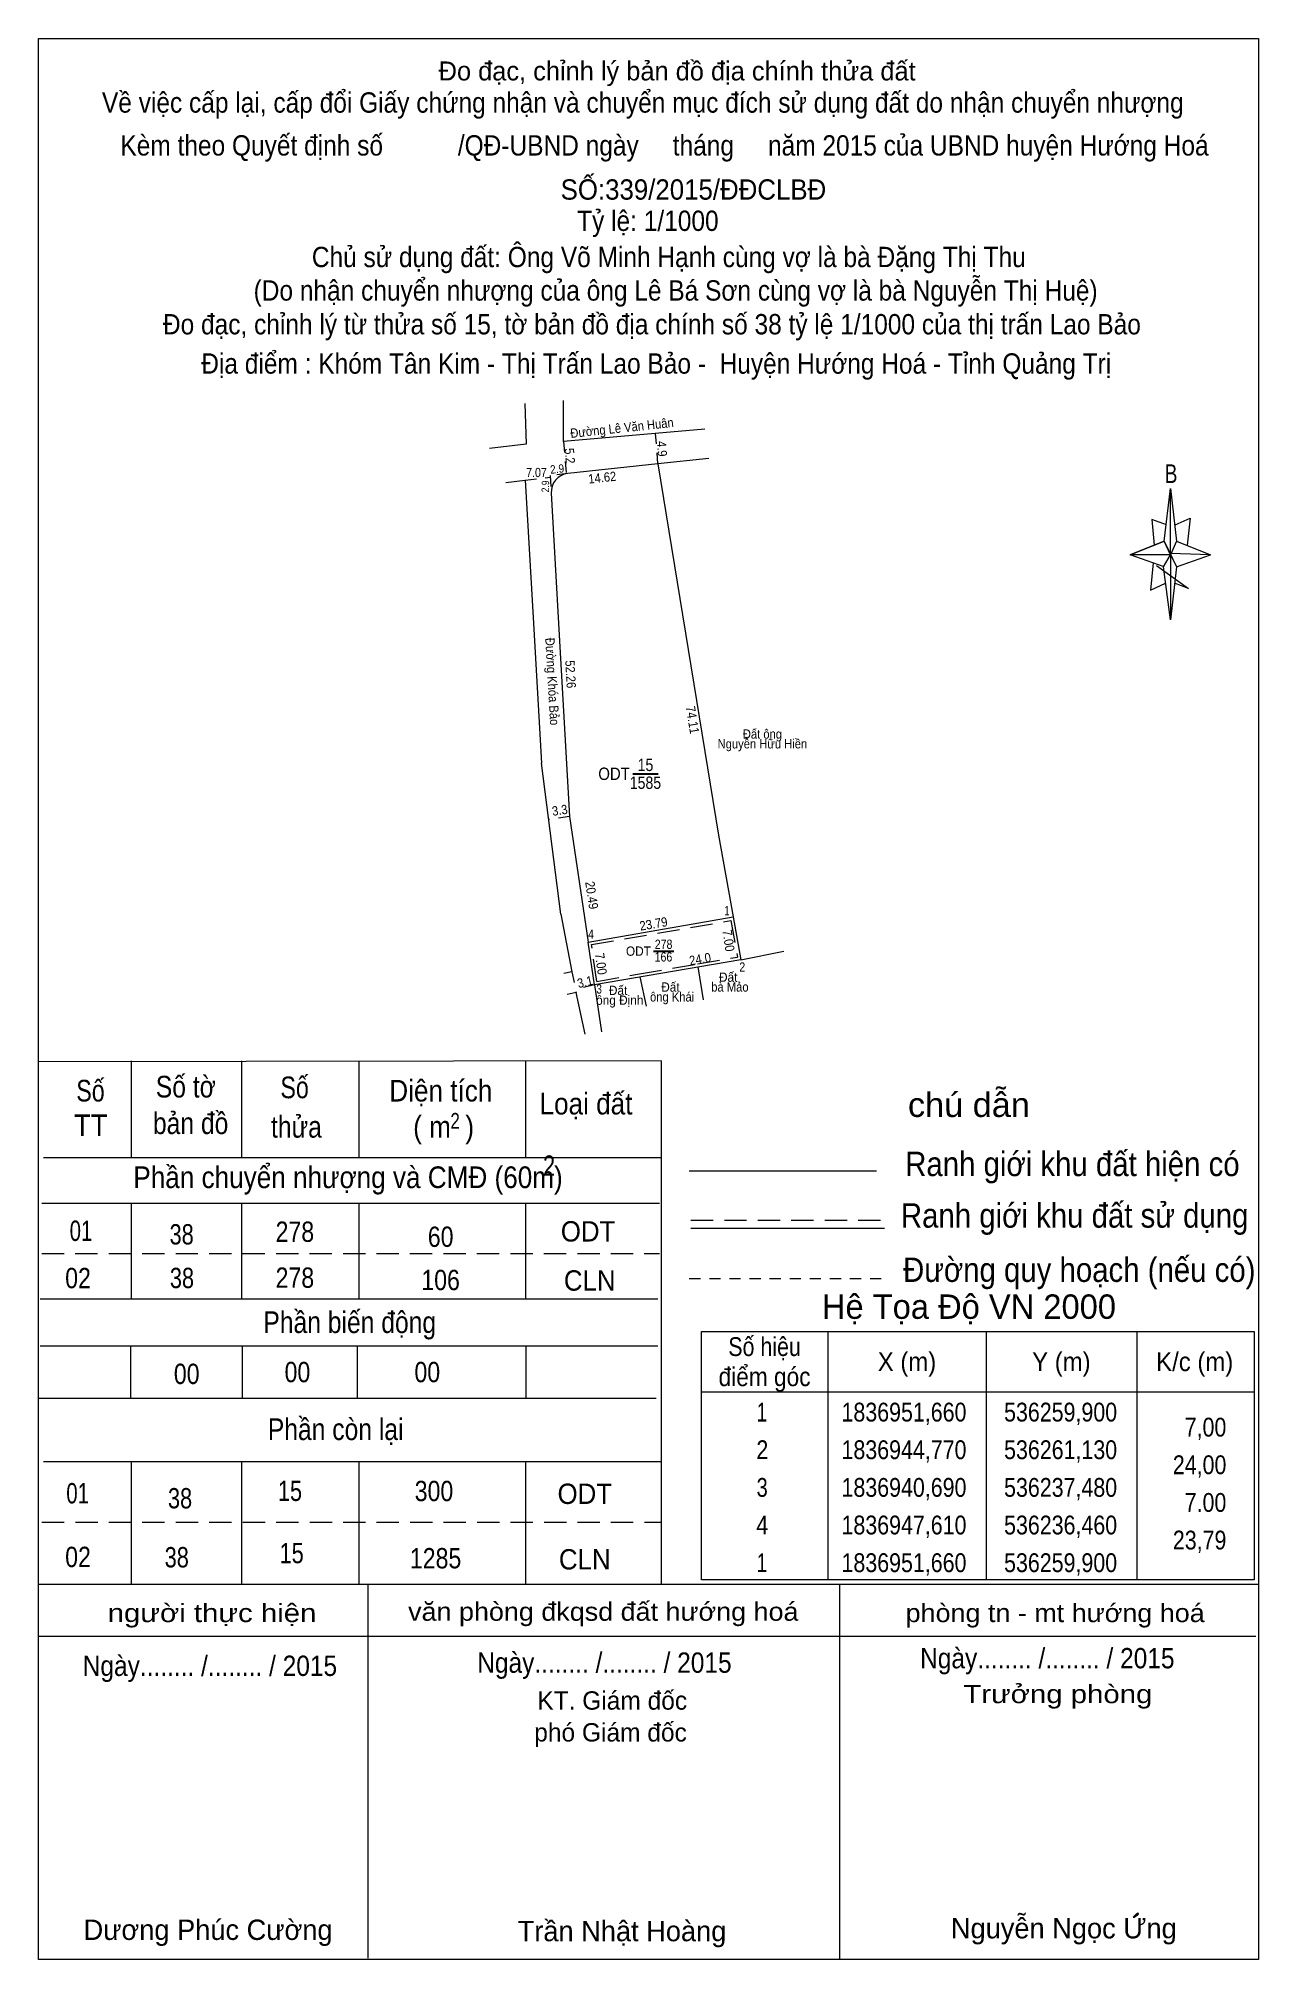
# Model space of a CAD drawing. Header units: metres. Extents: x 536148 to 536345, y 1836783 to 1837093.
import ezdxf
from ezdxf.enums import TextEntityAlignment as Align

# ---------------------------------------------------------------- set-up
doc = ezdxf.new("R2010")
doc.units = ezdxf.units.M
doc.header["$LTSCALE"] = 1.2
doc.linetypes.add('MEDIUM_DASHED', pattern=[4.5, 3, -1.5])
doc.linetypes.add('SHORT_DASHED', pattern=[2.7, 1.5, -1.2])
doc.layers.add('17', color=7, linetype='Continuous', lineweight=13)
doc.layers.add('6', color=7, linetype='Continuous', lineweight=13)

msp = doc.modelspace()

# ---------------------------------------------------------------- hatches: boundary and pattern name
at = {"layer": '17'}
msp.add_hatch(color=256, dxfattribs=at).paths.add_polyline_path([(536324.55, 1836790.25), (536325.11, 1836790.61), (536325.22, 1836790.69), (536325.27, 1836790.78), (536325.25, 1836790.86), (536325.17, 1836790.91), (536325.05, 1836790.86), (536324.94, 1836790.78), (536324.4, 1836790.25)])

# ---------------------------------------------------------------- linework, layer by layer
for p, q in [((536329.41, 1837012.3), (536330.42, 1837020.83)), ((536331.38, 1837012.3), (536336.85, 1837010.1)), ((536329.41, 1837008.15), (536323.94, 1837010.1)), ((536328.17, 1837008.37), (536333.35, 1837004.65)), ((536331.38, 1837008.15), (536330.42, 1836999.61)), ((536333.35, 1837004.65), (536331.07, 1837005.53)), ((536248.26, 1836928.44), (536147.8, 1836928.26)), ((536162.75, 1836928.44), (536162.75, 1836912.82)), ((536180.55, 1836928.44), (536180.55, 1836912.82)), ((536199.49, 1836928.44), (536199.49, 1836912.82)), ((536226.39, 1836928.44), (536226.39, 1836912.82)), ((536248.26, 1836928.44), (536248.26, 1836843.99)), ((536148.63, 1836912.82), (536248.26, 1836912.82)), ((536252.8, 1836910.72), (536282.98, 1836910.72)), ((536148.36, 1836905.5), (536247.98, 1836905.5)), ((536162.75, 1836905.5), (536162.75, 1836890.04)), ((536180.55, 1836905.5), (536180.55, 1836890.04)), ((536199.49, 1836905.5), (536199.49, 1836890.04)), ((536226.39, 1836905.5), (536226.39, 1836890.04)), ((536253.05, 1836901.44), (536284.29, 1836901.44)), ((536148.08, 1836890.04), (536247.71, 1836890.04)), ((536148.07, 1836882.44), (536247.7, 1836882.44)), ((536162.63, 1836882.44), (536162.63, 1836874.01)), ((536180.65, 1836882.44), (536180.65, 1836874.01)), ((536199.24, 1836882.44), (536199.24, 1836874.01)), ((536226.44, 1836882.44), (536226.44, 1836874.01)), ((536147.8, 1836874.01), (536247.43, 1836874.01)), ((536148.63, 1836863.78), (536248.26, 1836863.78)), ((536162.75, 1836863.78), (536162.75, 1836843.99)), ((536180.55, 1836863.78), (536180.55, 1836843.99)), ((536199.49, 1836863.78), (536199.49, 1836843.99)), ((536226.39, 1836863.78), (536226.39, 1836843.99)), ((536147.8, 1836843.99), (536344.63, 1836843.99)), ((536200.95, 1836843.99), (536200.95, 1836783.64)), ((536277.05, 1836843.99), (536277.05, 1836783.41)), ((536147.8, 1836835.59), (536344.19, 1836835.59))]:
    msp.add_line(p, q, dxfattribs=at)
at = {"layer": '17', "linetype": 'MEDIUM_DASHED'}
for p, q in [((536253.05, 1836902.76), (536284.02, 1836902.76)), ((536148.34, 1836897.35), (536247.97, 1836897.35)), ((536148.36, 1836853.98), (536248.26, 1836853.98))]:
    msp.add_line(p, q, dxfattribs=at)
at = {"layer": '17', "linetype": 'SHORT_DASHED'}
msp.add_line((536252.8, 1836893.31), (536284.02, 1836893.31), dxfattribs=at)
at = {"layer": '17'}
for points in [[(536147.8, 1837093.44), (536344.63, 1837093.44), (536344.63, 1836783.41), (536147.8, 1836783.41)], [(536330.42, 1837020.83), (536331.38, 1837012.3), (536330.42, 1837010.1)], [(536330.42, 1837010.1), (536323.94, 1837010.1), (536329.41, 1837012.3), (536331.38, 1837008.15), (536336.85, 1837010.1), (536330.42, 1837010.34)], [(536330.42, 1837010.1), (536330.42, 1836999.61), (536329.32, 1837008.15)], [(536324.55, 1836790.25), (536325.11, 1836790.61), (536325.22, 1836790.69), (536325.27, 1836790.78), (536325.25, 1836790.86), (536325.17, 1836790.91), (536325.05, 1836790.86), (536324.94, 1836790.78), (536324.4, 1836790.25)]]:
    msp.add_lwpolyline(points, close=True, dxfattribs=at)
for points in [[(536329.76, 1837014.93), (536327.43, 1837015.8), (536327.79, 1837011.65)], [(536331.15, 1837014.93), (536333.57, 1837016.02), (536333.13, 1837011.65)], [(536330.42, 1837010.1), (536329.41, 1837012.3), (536323.94, 1837010.1)], [(536327.65, 1837008.8), (536327.22, 1837004.42), (536329.63, 1837005.53)], [(536330.42, 1837010.1), (536331.38, 1837008.15), (536336.85, 1837010.1)]]:
    msp.add_lwpolyline(points, dxfattribs=at)
at = {"layer": '6', "linetype": 'SHORT_DASHED'}
for p, q in [((536232.51, 1837028.41), (536232.94, 1837023.18)), ((536247.74, 1837024.77), (536247.36, 1837029.69)), ((536226.34, 1837022.13), (536230.38, 1837022.61)), ((536233.46, 1836967.88), (536230.12, 1836967.39)), ((536233.86, 1836942.83), (536234.54, 1836939.47)), ((536237.48, 1836940.69), (536234.44, 1836939.98))]:
    msp.add_line(p, q, dxfattribs=at)
at = {"layer": '6'}
for p, q in [((536247.74, 1837024.77), (536233.2, 1837023.21)), ((536255.95, 1837025.66), (536247.74, 1837024.77)), ((536255.95, 1837025.66), (536247.74, 1837024.77)), ((536247.74, 1837024.77), (536257.53, 1836964.89)), ((536230.52, 1837020.06), (536231.65, 1837000)), ((536227.61, 1837000), (536228.95, 1836976.49)), ((536227.61, 1837000), (536228.95, 1836976.49)), ((536231.65, 1837000), (536233.46, 1836967.88)), ((536232.09, 1836952.13), (536228.95, 1836976.49)), ((536232.09, 1836952.13), (536228.95, 1836976.49)), ((536233.46, 1836967.88), (536236.46, 1836947.61)), ((536257.53, 1836964.89), (536259.9, 1836951.66)), ((536255.09, 1836938.27), (536254.22, 1836943.6)), ((536261.13, 1836944.77), (536268.02, 1836946.16)), ((536237.48, 1836940.69), (536238.61, 1836933.1)), ((536245.87, 1836937.28), (536244.85, 1836942.01)), ((536275.15, 1836884.76), (536275.15, 1836844.67)), ((536300.67, 1836884.76), (536300.67, 1836844.67)), ((536324.97, 1836884.76), (536324.97, 1836844.67)), ((536254.74, 1836875.04), (536343.92, 1836875.04))]:
    msp.add_line(p, q, dxfattribs=at)
at = {"layer": '6', "lineweight": 25}
for p, q in [((536243.71, 1836974.77), (536247.75, 1836974.77)), ((536247, 1836946.15), (536250.28, 1836946.15))]:
    msp.add_line(p, q, dxfattribs=at)
at = {"layer": '6', "linetype": 'MEDIUM_DASHED'}
for p, q in [((536237.02, 1836947.2), (536259.5, 1836951.08)), ((536259.5, 1836951.08), (536260.55, 1836945.18)), ((536237.89, 1836941.27), (536237.02, 1836947.2)), ((536244.77, 1836942.5), (536254.14, 1836944.09)), ((536254.14, 1836944.09), (536260.55, 1836945.18)), ((536237.89, 1836941.27), (536244.76, 1836942.5))]:
    msp.add_line(p, q, dxfattribs=at)
at = {"layer": '6'}
for points in [[(536226.27, 1837034.5), (536226.49, 1837027.96), (536220.59, 1837027.24)], [(536255.28, 1837030.38), (536232.51, 1837028.41), (536232.49, 1837035.03)], [(536223.2, 1837021.75), (536226.34, 1837022.13), (536227.61, 1837000)], [(536223.2, 1837021.75), (536226.34, 1837022.13), (536227.61, 1837000)], [(536232.09, 1836952.13), (536233.86, 1836942.83), (536232.53, 1836942.53)], [(536232.09, 1836952.13), (536233.86, 1836942.83), (536232.53, 1836942.53)], [(536236, 1836932.76), (536234.54, 1836939.47), (536233.1, 1836939.17)], [(536236, 1836932.76), (536234.54, 1836939.47), (536233.1, 1836939.17)]]:
    msp.add_lwpolyline(points, dxfattribs=at)
at = {"layer": '6', "linetype": 'SHORT_DASHED'}
msp.add_lwpolyline([(536233.2, 1837023.21), (536230.36, 1837022.91), (536230.52, 1837020.06)], dxfattribs=at)
at = {"layer": '6'}
for points in [[(536259.9, 1836951.66), (536261.13, 1836944.77), (536237.48, 1836940.69), (536236.46, 1836947.61)], [(536254.74, 1836884.76), (536343.92, 1836884.76), (536343.92, 1836844.67), (536254.74, 1836844.67)]]:
    msp.add_lwpolyline(points, close=True, dxfattribs=at)
msp.add_arc((536233.516, 1837020.231), 3, 96.10674, 183.23421, dxfattribs=at)

# ---------------------------------------------------------------- texts
at = {"layer": '17'}
for s, height, p in [('Đo đạc, chỉnh lý bản đồ địa chính thửa đất', 3.062, (536250.835, 1837086.66)), ('Hệ Tọa Độ VN 2000', 3.94, (536297.91, 1836886.81)), ('KT. Giám đốc', 2.957, (536240.36, 1836823.74)), ('phó Giám đốc', 2.957, (536240.09, 1836818.6)), ('Dương Phúc Cường', 3.281, (536175.165, 1836786.58)), ('Trần Nhật Hoàng', 3.281, (536241.945, 1836786.37)), ('Nguyễn Ngọc Ưng', 3.281, (536313.215, 1836786.83))]:
    msp.add_text(s, height=height, dxfattribs=at).set_placement(p, align=Align.CENTER)
for s, height, width, p in [('Về việc cấp lại, cấp đổi Giấy chứng nhận và chuyển mục đích sử dụng đất do nhận chuyển nhượng', 3.281, 0.9, (536158.05, 1837081.46)), ('SỐ:339/2015/ĐĐCLBĐ', 3.28, 0.95, (536232.04, 1837067.42))]:
    msp.add_text(s, height=height, dxfattribs=dict(at, width=width)).set_placement(p)
for s, height, width, p in [('Kèm theo Quyết định số           /QĐ-UBND ngày     tháng     năm 2015 của UBND huyện Hướng Hoá', 3.281, 0.9, (536248.8, 1837074.54)), ('Tỷ lệ: 1/1000', 3.281, 0.9, (536246.115, 1837062.37)), ('Chủ sử dụng đất: Ông Võ Minh Hạnh cùng vợ là bà Đặng Thị Thu', 3.28, 0.9, (536249.49, 1837056.53)), ('(Do nhận chuyển nhượng của ông Lê Bá Sơn cùng vợ là bà Nguyễn Thị Huệ)', 3.28, 0.9, (536250.59, 1837051.13)), ('Đo đạc, chỉnh lý từ thửa số 15, tờ bản đồ địa chính số 38 tỷ lệ 1/1000 của thị trấn Lao Bảo', 3.28, 0.9, (536246.765, 1837045.68)), ('Địa điểm : Khóm Tân Kim - Thị Trấn Lao Bảo -  Huyện Hướng Hoá - Tỉnh Quảng Trị ', 3.281, 0.9, (536248.01, 1837039.34)), ('B', 3.013, 0.75, (536330.525, 1837021.7)), ('Số', 3.499, 0.8, (536156.195, 1836921.88)), ('Số tờ', 3.499, 0.85, (536171.575, 1836922.53)), ('Số', 3.499, 0.8, (536189.125, 1836922.41)), ('Diện tích', 3.499, 0.9, (536212.71, 1836921.88)), ('Loại đất', 3.499, 0.9, (536236.13, 1836919.79)), ('chú dẫn', 3.937, 1.05, (536297.905, 1836919.39)), ('TT', 3.499, 0.95, (536156.245, 1836916.29)), ('bản đồ', 3.499, 0.85, (536172.355, 1836916.63)), ('thửa', 3.499, 0.85, (536189.42, 1836916.05)), ('( m  )', 3.499, 0.9, (536213.165, 1836916.05)), ('2', 2.551, 0.8, (536215.02, 1836917.48)), ('2', 3.281, 0.8, (536230.175, 1836909.9)), ('Ranh giới khu đất hiện có ', 3.937, 0.9, (536315.26, 1836909.84)), ('Phần chuyển nhượng và CMĐ (60m)', 3.5, 0.9, (536197.74, 1836907.91)), ('Ranh giới khu đất sử dụng', 3.937, 0.9, (536314.965, 1836901.53)), ('01', 3.281, 0.75, (536154.665, 1836899.38)), ('38', 3.28, 0.8, (536170.905, 1836898.81)), ('278', 3.28, 0.85, (536189.17, 1836899.23)), ('60', 3.28, 0.85, (536212.685, 1836898.42)), ('ODT', 3.281, 0.95, (536236.47, 1836899.29)), ('Đường quy hoạch (nếu có)', 3.937, 0.9, (536315.705, 1836892.77)), ('02', 3.281, 0.85, (536154.19, 1836891.75)), ('38', 3.28, 0.8, (536170.955, 1836891.77)), ('278', 3.28, 0.85, (536189.17, 1836891.82)), ('106', 3.28, 0.85, (536212.68, 1836891.44)), ('CLN', 3.283, 0.95, (536236.735, 1836891.36)), ('Phần biến động', 3.499, 0.85, (536198.02, 1836884.52)), ('00', 3.283, 0.85, (536171.72, 1836876.29)), ('00', 3.283, 0.85, (536189.58, 1836876.58)), ('00', 3.283, 0.85, (536210.53, 1836876.58)), ('Phần còn lại', 3.499, 0.85, (536195.75, 1836867.25)), ('01', 3.281, 0.75, (536154.125, 1836857.03)), ('38', 3.28, 0.8, (536170.645, 1836856.22)), ('15', 3.28, 0.8, (536188.38, 1836857.42)), ('300', 3.28, 0.85, (536211.61, 1836857.39)), ('ODT', 3.281, 0.95, (536235.94, 1836856.94)), ('15', 3.28, 0.8, (536188.65, 1836847.37)), ('02', 3.281, 0.85, (536154.19, 1836846.75)), ('38', 3.28, 0.8, (536170.115, 1836846.7)), ('1285', 3.28, 0.85, (536211.87, 1836846.54)), ('CLN', 3.283, 0.95, (536235.935, 1836846.36)), ('người thực hiện', 2.952, 1.2, (536175.805, 1836837.87)), ('văn phòng đkqsd đất hướng hoá', 2.952, 1.1, (536238.925, 1836838.09)), ('phòng tn - mt hướng hoá', 2.952, 1.1, (536311.815, 1836837.87)), ('Ngày........ /........ / 2015', 3.281, 0.9, (536175.465, 1836829.18)), ('Ngày........ /........ / 2015', 3.281, 0.9, (536239.105, 1836829.69)), ('Ngày........ /........ / 2015', 3.281, 0.9, (536310.555, 1836830.41)), ('Trưởng phòng', 2.952, 1.2, (536312.25, 1836824.79))]:
    msp.add_text(s, height=height, dxfattribs=dict(at, width=width)).set_placement(p, align=Align.CENTER)
at = {"layer": '6'}
for s, height, rotation, width, p in [('Đường Lê Văn Huân', 1.5, 6.124, 0.9, (536242.01, 1837029.853)), ('5.2', 1.5, 274.7, 0.9, (536232.783, 1837026.011)), ('4.9', 1.5, 274.417, 0.9, (536247.636, 1837027.163)), ('2.9', 1.35, 6.03, 0.9, (536231.544, 1837023.29)), ('2.9', 1.215, 89.133, 0.85, (536230.185, 1837021.136)), ('14.62', 1.5, 6.124, 0.9, (536238.835, 1837021.831)), ('Đường Khóa Bảo', 1.5, 273.225, 0.9, (536229.954, 1836989.622)), ('52.26', 1.5, 273.225, 0.9, (536232.905, 1836990.787)), ('74.11', 1.5, 279.285, 0.9, (536252.578, 1836983.351)), ('3.3', 1.5, 8.346, 0.9, (536232.011, 1836968.154)), ('20.49', 1.5, 278.41, 0.9, (536236.323, 1836955.065)), ('23.79', 1.5, 9.631, 0.9, (536247.155, 1836949.824)), ('7.00', 1.5, 278.41, 0.9, (536258.393, 1836947.74)), ('7.00', 1.5, 278.41, 0.9, (536237.803, 1836943.99)), ('24.0', 1.5, 9.631, 0.9, (536254.66, 1836944.144)), ('3.1', 1.5, 13.146, 0.9, (536236.144, 1836940.463))]:
    msp.add_text(s, height=height, rotation=rotation, dxfattribs=dict(at, width=width)).set_placement(p, align=Align.CENTER)
for s, height, width, p in [('7.07', 1.5, 0.85, (536228.145, 1837022.64)), ('Nguyễn Hữu Hiền', 1.5, 0.9, (536264.59, 1836978.86)), ('Đất ông', 1.5, 0.9, (536264.59, 1836980.44)), ('1585', 2, 0.85, (536245.725, 1836972.33)), ('15', 2, 0.85, (536245.725, 1836975.21)), ('278', 1.5, 0.85, (536248.65, 1836946.51)), ('166', 1.5, 0.85, (536248.63, 1836944.47)), ('Đất ', 1.5, 0.95, (536241.58, 1836939.07)), ('Đất ', 1.5, 0.95, (536250.02, 1836939.6)), ('bà Mảo', 1.5, 0.9, (536259.345, 1836939.62)), ('Đất ', 1.5, 0.95, (536259.34, 1836941.2)), ('ông Định', 1.5, 0.95, (536241.58, 1836937.49)), ('ông Khái', 1.5, 0.9, (536250.025, 1836938.02)), ('Số hiệu', 3.037, 0.85, (536264.94, 1836880.81)), ('X (m)', 3.037, 0.95, (536287.915, 1836878.38)), ('Y (m)', 3.037, 0.95, (536312.82, 1836878.38)), ('K/c (m)', 3.037, 0.95, (536334.33, 1836878.38)), ('điểm góc', 3.037, 0.9, (536264.94, 1836875.95)), (' 1', 3.037, 0.75, (536264.095, 1836870.24)), ('1836951,660', 3.037, 0.85, (536287.43, 1836870.24)), ('536259,900', 3.037, 0.85, (536312.695, 1836870.24)), (' 2', 3.037, 0.85, (536264.095, 1836864.17)), ('1836944,770', 3.037, 0.85, (536287.43, 1836864.17)), ('536261,130', 3.037, 0.85, (536312.695, 1836864.17)), (' 3', 3.037, 0.8, (536264.1, 1836858.09)), ('1836940,690', 3.037, 0.85, (536287.43, 1836858.09)), ('536237,480', 3.037, 0.85, (536312.695, 1836858.09)), (' 4', 3.037, 0.85, (536264.09, 1836852.02)), ('1836947,610', 3.037, 0.85, (536287.43, 1836852.02)), ('536236,460', 3.037, 0.85, (536312.695, 1836852.02)), (' 1', 3.037, 0.75, (536264.095, 1836845.94)), ('1836951,660', 3.037, 0.85, (536287.43, 1836845.94)), ('536259,900', 3.037, 0.85, (536312.695, 1836845.94))]:
    msp.add_text(s, height=height, dxfattribs=dict(at, width=width)).set_placement(p, align=Align.CENTER)
for s, height, width, p in [('ODT', 2, 0.9, (536243.2, 1836973.77)), (' 1', 1.5, 0.75, (536259.29, 1836951.92)), (' 4', 1.5, 0.85, (536237.42, 1836948.14)), ('ODT', 1.5, 0.95, (536246.6, 1836945.4)), (' 2', 1.5, 0.85, (536261.82, 1836942.84)), (' 3', 1.5, 0.8, (536238.7, 1836939.3)), ('7,00', 3.037, 0.85, (536339.43, 1836867.81)), ('24,00', 3.037, 0.85, (536339.44, 1836861.74)), ('7.00', 3.037, 0.85, (536339.43, 1836855.66)), ('23,79', 3.037, 0.85, (536339.44, 1836849.59))]:
    msp.add_text(s, height=height, dxfattribs=dict(at, width=width)).set_placement(p, align=Align.RIGHT)

doc.saveas('drawing.dxf')
